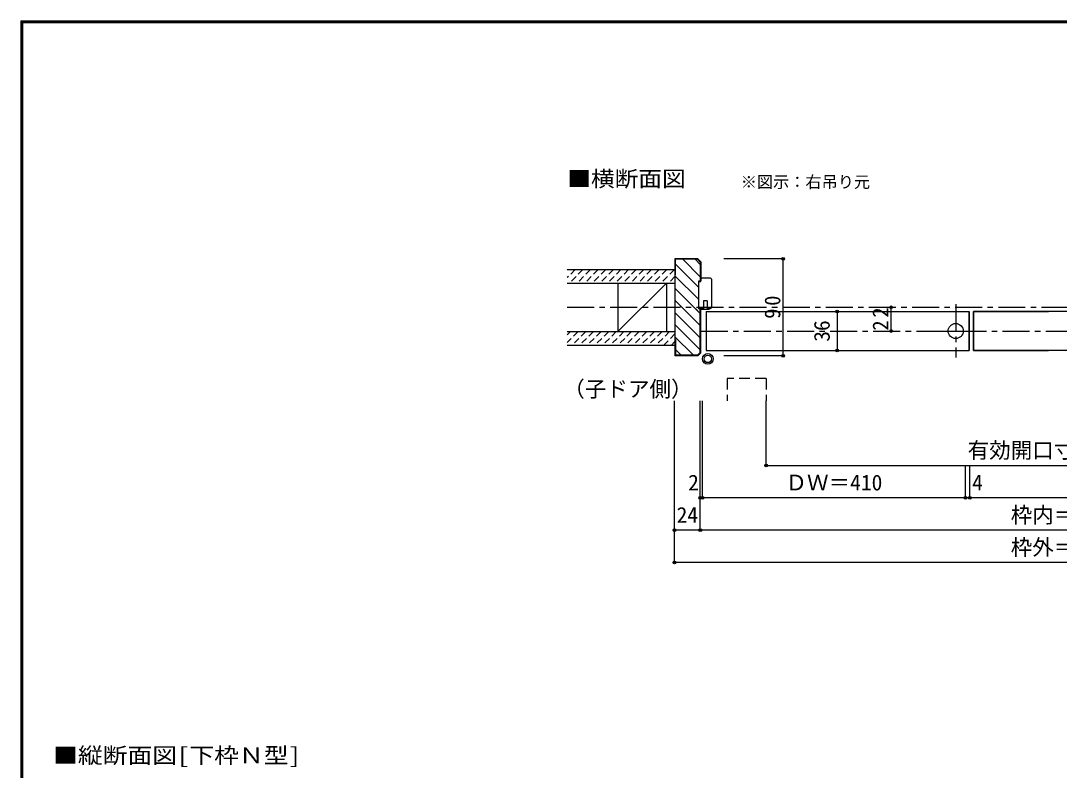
# Model space of a CAD drawing. Units: millimetres at full size, sheet at 1:5. Extents: x -973 to 977, y -718 to 696.
# Drawn here: x -973 to -10, y 0 to 696 of the extents above; entities that cross this region are included whole.
import ezdxf
from ezdxf.enums import TextEntityAlignment as Align

# ---------------------------------------------------------------- set-up
doc = ezdxf.new("R2010")
doc.units = ezdxf.units.MM
doc.header["$LTSCALE"] = 5
doc.header["$PDMODE"] = 32
doc.header["$PDSIZE"] = 2.5
for name, pattern in [('CHAIN1', [8, 5, -1, 1, -1]), ('DASHED1', [1.8, 1.2, -0.6]), ('DASHED2', [3, 2, -1])]:
    doc.linetypes.add(name, pattern=pattern)
for name, color, linetype in [('0-0_補助線', 4, 'Continuous'), ('0-1_通り芯', 4, 'CHAIN1'), ('0-3_仕上げ', 7, 'Continuous'), ('0-4_枠', 3, 'Continuous'), ('0-6_扉', 6, 'Continuous'), ('0-A_文字', 7, 'Continuous'), ('0-B_寸法', 7, 'Continuous'), ('0-C_ハッチ', 4, 'DASHED1'), ('F-1_枠', 6, 'Continuous')]:
    doc.layers.add(name, color=color, linetype=linetype)
doc.styles.add('ＭＳ ゴシック', font='')
doc.styles.get('ＭＳ ゴシック').set_extended_font_data('MS Gothic')

# ---------------------------------------------------------------- blocks, each defined once
blk = doc.blocks.new('02')
at = {"layer": '0-0_補助線', "color": 7}
for p, q in [((-4.998, -10.239), (-4.998, 14.761)), ((5.802, 17.761), (-3.198, 17.761)), ((6.802, 16.761), (6.802, -9.239)), ((2.702, -3.239), (2.702, -10.239)), ((-4.998, -10.239), (-0.698, -10.239)), ((5.802, -10.239), (2.702, -10.239)), ((5.002, -10.239), (4.402, -10.839))]:
    blk.add_line(p, q, dxfattribs=at)
for points in [[(-4.998, 14.761), (-3.198, 14.761), (-3.198, 17.761)], [(2.702, -3.239), (-0.698, -3.239), (-0.698, -10.239)], [(-3.469, -10.239), (-2.869, -10.839), (4.402, -10.839)]]:
    blk.add_lwpolyline(points, dxfattribs=at)
for centre, start, end in [((5.802, 16.761), 0, 90), ((5.802, -9.239), 270, 0)]:
    blk.add_arc(centre, 1, start, end, dxfattribs=at)

msp = doc.modelspace()

# ---------------------------------------------------------------- linework, layer by layer
at = {"layer": '0-0_補助線', "color": 3}
msp.add_line((-342.347, 428.498), (-344.348, 428.498), dxfattribs=at)
msp.add_lwpolyline([(-344.348, 428.498), (-344.348, 454.498), (-342.347, 454.498)], dxfattribs=at)
at = {"layer": '0-0_補助線', "color": 7}
for radius in [5, 3.5]:
    msp.add_circle((-335.883, 382.13), radius, dxfattribs=at)
at = {"layer": '0-1_通り芯'}
for p, q in [((-466.347, 430), (469.653, 430)), ((-342.347, 408), (345.653, 408))]:
    msp.add_line(p, q, dxfattribs=at)
at = {"layer": '0-1_通り芯', "color": 7}
for p, q in [((-105.884, 432.796), (-105.884, 383.563)), ((-126.419, 408), (-84.633, 408))]:
    msp.add_line(p, q, dxfattribs=at)
at = {"layer": '0-1_通り芯', "color": 7, "linetype": 'Continuous'}
msp.add_circle((-105.884, 408), 7, dxfattribs=at)
at = {"layer": '0-3_仕上げ', "color": 2}
for p, q in [((-466.347, 465), (-366.347, 465)), ((-466.347, 452.5), (-366.347, 452.5)), ((-466.347, 407.5), (-366.347, 407.5)), ((-466.347, 395), (-366.347, 395))]:
    msp.add_line(p, q, dxfattribs=at)
at = {"layer": '0-3_仕上げ'}
msp.add_line((-374.347, 452.5), (-419.347, 407.5), dxfattribs=at)
at = {"layer": '0-3_仕上げ', "color": 3}
for p, q in [((-419.347, 452.5), (-419.347, 407.5)), ((-374.347, 452.5), (-374.347, 407.5))]:
    msp.add_line(p, q, dxfattribs=at)
at = {"layer": '0-4_枠'}
for p, q in [((-345.383, 474.5), (-365.847, 474.5)), ((-365.847, 460), (-365.847, 474.5)), ((-345.383, 474.5), (-342.847, 471.964)), ((-345.175, 475), (-342.347, 472.172)), ((-342.347, 472.172), (-342.347, 454.5)), ((-342.847, 471.964), (-342.847, 454.5)), ((-365.847, 460), (-366.347, 460)), ((-342.847, 388.036), (-342.847, 428.5)), ((-342.347, 387.828), (-342.347, 428.5)), ((-365.847, 400), (-366.347, 400)), ((-365.847, 400), (-365.847, 385.5)), ((-345.382, 385.5), (-365.847, 385.5)), ((-342.847, 388.036), (-345.382, 385.5))]:
    msp.add_line(p, q, dxfattribs=at)
for points in [[(-345.175, 475), (-366.347, 475), (-366.347, 385)], [(-342.347, 387.828), (-345.175, 385), (-366.347, 385)]]:
    msp.add_lwpolyline(points, dxfattribs=at)
at = {"layer": '0-6_扉'}
for p, q in [((-337.347, 426), (-337.347, 390)), ((-337.347, 426), (-93.384, 426)), ((-93.384, 426), (-93.384, 390)), ((-89.384, 426), (-89.384, 390)), ((64.616, 426), (-89.384, 426)), ((-89.384, 390), (-19.847, 390)), ((64.616, 390), (-89.384, 390))]:
    msp.add_line(p, q, dxfattribs=at)
at = {"layer": '0-6_扉', "linetype": 'DASHED2'}
msp.add_line((-281.852, 363.881), (-281.852, 343.157), dxfattribs=at)
at = {"layer": '0-6_扉'}
for points in [[(-337.347, 390), (-93.384, 390), (-93.384, 426)], [(-89.384, 390), (-89.384, 426), (-19.847, 426)]]:
    msp.add_lwpolyline(points, dxfattribs=at)
at = {"layer": '0-6_扉', "linetype": 'DASHED2'}
msp.add_lwpolyline([(-281.852, 363.881), (-317.852, 363.881), (-317.852, 343.157)], dxfattribs=at)
at = {"layer": '0-B_寸法', "color": 4}
for p, q in [((-265.889, 475), (-321.115, 475)), ((-265.889, 385), (-265.889, 475)), ((-215.889, 426), (-215.889, 390)), ((-165.889, 408), (-165.889, 430)), ((-265.889, 385), (-321.115, 385)), ((-366.847, 193.157), (-366.847, 343.157)), ((-342.847, 223.157), (-342.847, 343.157)), ((-340.847, 253.157), (-340.847, 343.157)), ((-281.852, 283.157), (-281.852, 343.157)), ((-281.852, 283.157), (282.158, 283.157)), ((-96.884, 253.157), (-96.884, 283.157)), ((-92.884, 253.157), (-92.884, 283.157)), ((342.153, 253.157), (-342.847, 253.157)), ((366.153, 223.157), (-366.847, 223.157)), ((366.153, 193.157), (-366.847, 193.157))]:
    msp.add_line(p, q, dxfattribs=at)
at = {"layer": '0-B_寸法'}
for p in [(-265.889, 475), (-215.889, 426), (-165.889, 430), (-165.889, 408), (-265.889, 385), (-215.889, 390), (-281.852, 283.157), (-342.847, 253.157), (-340.847, 253.157), (-96.884, 253.157), (-92.884, 253.157), (-366.847, 223.157), (-342.847, 223.157), (-366.847, 193.157)]:
    msp.add_point(p, dxfattribs=at)
at = {"layer": '0-C_ハッチ', "linetype": 'Continuous'}
for p, q in [((-359.063, 474.5), (-342.847, 458.284)), ((-347.749, 474.5), (-342.847, 469.598)), ((-365.847, 469.97), (-344.348, 448.471)), ((-366.347, 459.157), (-344.348, 437.158)), ((-366.347, 447.842), (-342.847, 424.343)), ((-366.347, 436.529), (-342.847, 413.029)), ((-366.347, 425.216), (-342.847, 401.716)), ((-347.004, 428.5), (-342.847, 424.343)), ((-366.347, 413.902), (-342.847, 390.402)), ((-366.347, 402.588), (-349.259, 385.5)), ((-365.847, 390.775), (-360.572, 385.5))]:
    msp.add_line(p, q, dxfattribs=at)
at = {"layer": '0-C_ハッチ'}
for p, q in [((-458.878, 465), (-466.347, 457.531)), ((-465.949, 465), (-466.347, 464.602)), ((-451.807, 465), (-464.307, 452.5)), ((-444.736, 465), (-457.236, 452.5)), ((-437.665, 465), (-450.165, 452.5)), ((-430.594, 465), (-443.094, 452.5)), ((-423.523, 465), (-436.023, 452.5)), ((-416.452, 465), (-428.952, 452.5)), ((-409.381, 465), (-421.881, 452.5)), ((-402.31, 465), (-414.81, 452.5)), ((-395.239, 465), (-407.739, 452.5)), ((-388.168, 465), (-400.668, 452.5)), ((-381.096, 465), (-393.596, 452.5)), ((-374.025, 465), (-386.525, 452.5)), ((-366.954, 465), (-379.454, 452.5)), ((-366.347, 458.536), (-372.383, 452.5)), ((-456.17, 407.5), (-466.347, 397.323)), ((-463.241, 407.5), (-466.347, 404.394)), ((-449.099, 407.5), (-461.599, 395)), ((-442.028, 407.5), (-454.528, 395)), ((-434.957, 407.5), (-447.457, 395)), ((-427.886, 407.5), (-440.386, 395)), ((-420.815, 407.5), (-433.315, 395)), ((-413.744, 407.5), (-426.244, 395)), ((-406.673, 407.5), (-419.173, 395)), ((-399.601, 407.5), (-412.101, 395)), ((-392.53, 407.5), (-405.03, 395)), ((-385.459, 407.5), (-397.959, 395)), ((-378.388, 407.5), (-390.888, 395)), ((-371.317, 407.5), (-383.817, 395)), ((-366.347, 405.399), (-376.746, 395)), ((-366.347, 398.328), (-369.675, 395))]:
    msp.add_line(p, q, dxfattribs=at)
at = {"layer": 'F-1_枠'}
for p, q in [((-973.347, 695.833), (-973.347, -700.833)), ((-973.347, 695.833), (976.653, 695.833)), ((-973.347, 695), (976.653, 695)), ((-973.347, 694.167), (976.653, 694.167)), ((-972.514, 695.833), (-972.514, -700.833)), ((-971.68, 695.833), (-971.68, -700.833))]:
    msp.add_line(p, q, dxfattribs=at)

# ---------------------------------------------------------------- block references
at = {"layer": '0-0_補助線'}
msp.add_blockref('02', (-339.149, 439.237), dxfattribs=at)

# ---------------------------------------------------------------- texts
at = {"layer": '0-A_文字', "style": 'ＭＳ ゴシック'}
for s, width, p in [('■横断面図', 1.1, (-466.347, 537.5)), ('■縦断面図[下枠Ｎ型]', 1.15, (-943.333, 2.5))]:
    msp.add_text(s, height=14.66, dxfattribs=dict(at, width=width)).set_placement(p, align=Align.BOTTOM_LEFT)
for s, height, p in [('※図示：右吊り元', 11, (-305.356, 537.5)), ('（子ドア側）', 14.66, (-470, 342.5))]:
    msp.add_text(s, height=height, dxfattribs=at).set_placement(p, align=Align.BOTTOM_LEFT)
at = {"layer": '0-B_寸法', "style": 'ＭＳ ゴシック'}
msp.add_text('36', height=14.66, rotation=90, dxfattribs=at).set_placement((-218.389, 398), align=Align.BOTTOM_LEFT)
for s, p in [('有効開口寸法＝1,021', (-94.847, 285.657)), ('2', (-354.169, 255.657)), ('ＤＷ＝410', (-263.865, 255.657)), ('4', (-90.65, 255.657)), ('24', (-364.847, 225.657)), ('枠内＝1,141', (-54.847, 225.657)), ('枠外＝1,189', (-54.847, 195.657))]:
    msp.add_text(s, height=14.66, dxfattribs=at).set_placement(p, align=Align.BOTTOM_LEFT)
at = {"layer": '0-B_寸法', "char_height": 14.66, "attachment_point": 7, "rotation": 90, "style": 'ＭＳ ゴシック'}
for s, insert in [('\\T1.27;\\W0.95;90', (-268.389, 419.375)), ('\\T1.27;\\W0.95;22', (-168.389, 408.375))]:
    msp.add_mtext(s, dxfattribs=dict(at, insert=insert))

doc.saveas('drawing.dxf')
